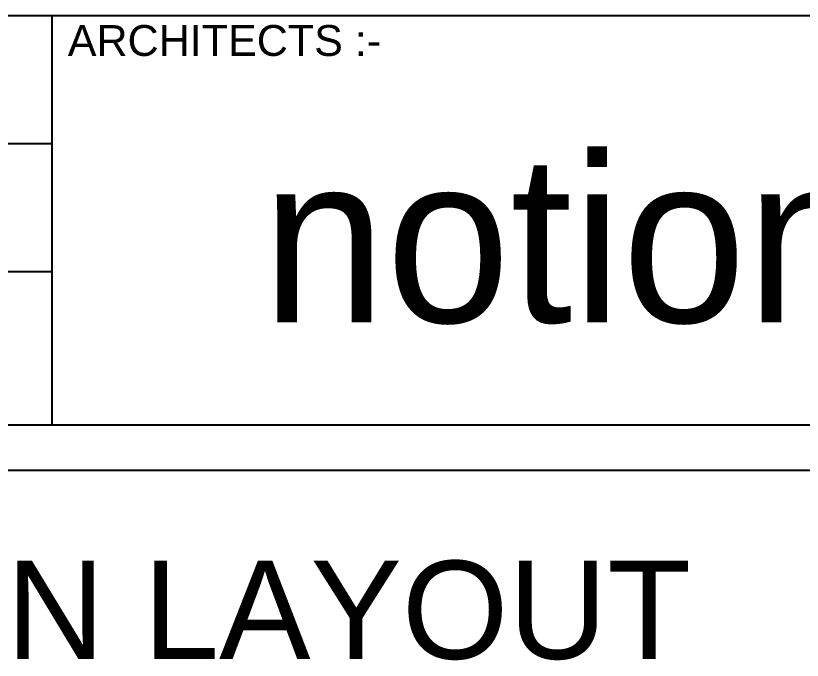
# Model space of a CAD drawing. Extents: x 1878645 to 3043969, y -1160829 to -603973.
# Drawn here: x 3007821 to 3021796, y -692929 to -681479 of the extents above; entities that cross this region are included whole.
import ezdxf

# ---------------------------------------------------------------- set-up
doc = ezdxf.new("R2010")
doc.units = 0
doc.header["$LTSCALE"] = 100
doc.layers.add('A-ANNO-TEXT', color=8, linetype='Continuous')
doc.layers.add('COLUMN-NO', color=7, linetype='Continuous')
doc.styles.add('ARIAL', font='arial.ttf')
doc.styles.get("Standard").update_dxf_attribs({"font": 'verdana.ttf'})
doc.styles.add('Style-font003', font='arial.ttf')

msp = doc.modelspace()

# ---------------------------------------------------------------- linework, layer by layer
for p, q in [((3038948.44783, -681478.85151), (2953370.63817, -681478.85151)), ((3008470.7246, -688746.16178), (3008470.7246, -681494.39964)), ((3008470.7246, -683753.19433), (2987254.38359, -683753.19433)), ((3008470.7246, -686027.53714), (2987254.38359, -686027.53714)), ((2952595.47685, -688746.16178), (3038948.44783, -688746.16178))]:
    msp.add_line(p, q)
at = {"color": 35}
msp.add_line((2951789.30908, -689552.32956), (3039723.60915, -689552.32956), dxfattribs=at)

# ---------------------------------------------------------------- texts
at = {"color": 2, "style": 'ARIAL'}
msp.add_text('FOOTING AND COLUMN LAYOUT', height=1742.5580626, dxfattribs=at).set_placement((2981278.03008, -692903.97739))
at = {"layer": 'A-ANNO-TEXT', "insert": (3012192.1578, -683959.80602), "char_height": 2968.4504583, "width": 110018.0230473, "attachment_point": 1}
msp.add_mtext('\\pxql;{\\fNiagara Solid|b0|i0|c0|p82;\\C251;n\\C252;otio\\C251;n}', dxfattribs=at)
at = {"layer": 'COLUMN-NO', "style": 'Style-font003'}
msp.add_text('ARCHITECTS :- ', height=547.6890886, dxfattribs=at).set_placement((3008745.71198, -682192.33938))

doc.saveas('drawing.dxf')
